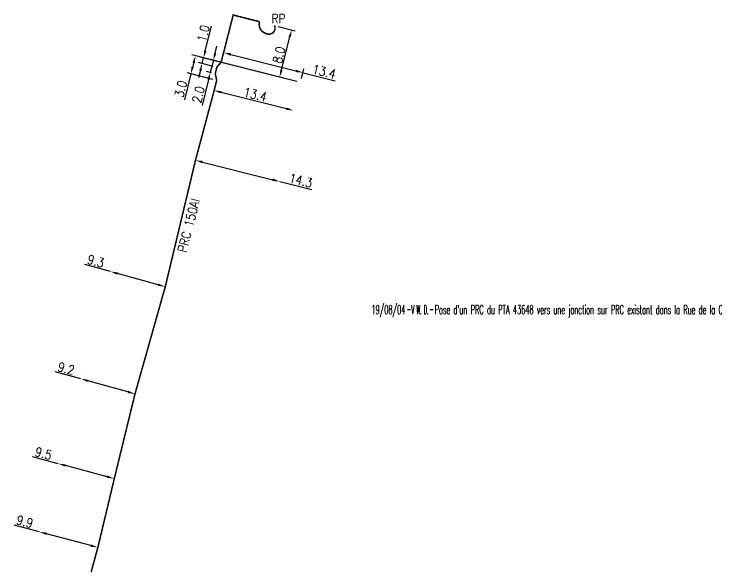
# Model space of a CAD drawing. Header units: millimetres. Extents: x 113190 to 114000, y 149000 to 149995.
# Drawn here: x 113190.4 to 113305.6, y 148999.9 to 149091.5 of the extents above; entities that cross this region are included whole.
import ezdxf
from ezdxf.enums import TextEntityAlignment as Align

# ---------------------------------------------------------------- set-up
doc = ezdxf.new("R2010")
doc.units = ezdxf.units.MM
doc.header["$PDMODE"] = 34
doc.layers.get('0').update_dxf_attribs({"linetype": 'CONTINUOUS'})
doc.layers.get('DEFPOINTS').update_dxf_attribs({"linetype": 'CONTINUOUS'})
doc.layers.add('M_130', color=3, linetype='M_ST_15')
doc.styles.get("Standard").update_dxf_attribs({"font": 'romans.shx', "width": 0.85})
doc.linetypes.add('M_ST_15', pattern='A,5,-0.3,["XX",Standard,S=1,R=0,X=0,Y=-0.5],-2.5', length=7.8)
doc.dimstyles.get("Standard").update_dxf_attribs({"dimtxt": 1.5, "dimasz": 1.2, "dimexe": 0.625, "dimexo": 0.625, "dimgap": 0.25, "dimtad": 1, "dimdec": 1, "dimzin": 0, "dimdsep": 46, "dimtxsty": 'Standard', "dimcen": -0.5, "dimadec": 0, "dimazin": 0, "dimtfac": 1, "dimtdec": 1, "dimtmove": 0, "dimatfit": 3, "dimfxl": 0, "dimtolj": 1, "dimtzin": 0, "dimarcsym": 0})

# ---------------------------------------------------------------- blocks, each defined once
blk = doc.blocks.new('*D10')
at = {"layer": 'DEFPOINTS', "color": 0, "linetype": 'Continuous', "transparency": 16777216}
for p in [(113194.56, 149006.61), (113204.12, 149004.05), (113204.12, 149004.05)]:
    blk.add_point(p, dxfattribs=at)
at = {"layer": 'M_130', "color": 0, "linetype": 'Continuous', "lineweight": -2, "transparency": 16777216}
for p, q in [((113194.56, 149006.61), (113190.39, 149007.72)), ((113194.72, 149007.21), (113194.72, 149007.21)), ((113202.96, 149004.36), (113195.72, 149006.3)), ((113204.28, 149004.66), (113204.28, 149004.66))]:
    blk.add_line(p, q, dxfattribs=at)
at = {"layer": 'M_130', "color": 0, "linetype": 'Continuous', "transparency": 16777216}
for points in [[(113195.77, 149006.49), (113195.67, 149006.1), (113194.56, 149006.61)], [(113203.02, 149004.56), (113202.91, 149004.17), (113204.12, 149004.05)]]:
    blk.add_solid(points, dxfattribs=at)
at = {"layer": 'M_130', "color": 0, "linetype": 'Continuous', "transparency": 16777216, "insert": (113192.15, 149008.28), "char_height": 1.5, "attachment_point": 5, "rotation": 345.0684}
blk.add_mtext('\\A1;9.9', dxfattribs=at)
blk = doc.blocks.new('*D11')
at = {"layer": 'DEFPOINTS', "color": 0, "linetype": 'Continuous', "transparency": 16777216}
for p in [(113197.64, 149017.79), (113206.82, 149015.34), (113206.82, 149015.34)]:
    blk.add_point(p, dxfattribs=at)
at = {"layer": 'M_130', "color": 0, "linetype": 'Continuous', "lineweight": -2, "transparency": 16777216}
for p, q in [((113197.64, 149017.79), (113193.42, 149018.92)), ((113197.48, 149017.19), (113197.48, 149017.19)), ((113205.66, 149015.65), (113198.8, 149017.48)), ((113206.66, 149014.74), (113206.66, 149014.74))]:
    blk.add_line(p, q, dxfattribs=at)
at = {"layer": 'M_130', "color": 0, "linetype": 'Continuous', "transparency": 16777216}
for points in [[(113198.85, 149017.67), (113198.75, 149017.29), (113197.64, 149017.79)], [(113205.71, 149015.84), (113205.61, 149015.46), (113206.82, 149015.34)]]:
    blk.add_solid(points, dxfattribs=at)
at = {"layer": 'M_130', "color": 0, "linetype": 'Continuous', "transparency": 16777216, "insert": (113195.21, 149019.47), "char_height": 1.5, "attachment_point": 5, "rotation": 345.0684}
blk.add_mtext('\\A1;9.5', dxfattribs=at)
blk = doc.blocks.new('*D12')
at = {"layer": 'DEFPOINTS', "color": 0, "linetype": 'Continuous', "transparency": 16777216}
for p in [(113201.35, 149031.69), (113210.21, 149029.23), (113210.21, 149029.23)]:
    blk.add_point(p, dxfattribs=at)
at = {"layer": 'M_130', "color": 0, "linetype": 'Continuous', "lineweight": -2, "transparency": 16777216}
for p, q in [((113201.35, 149031.69), (113197.13, 149032.85)), ((113201.51, 149032.29), (113201.51, 149032.29)), ((113209.06, 149029.55), (113202.5, 149031.37)), ((113210.38, 149029.84), (113210.38, 149029.84))]:
    blk.add_line(p, q, dxfattribs=at)
at = {"layer": 'M_130', "color": 0, "linetype": 'Continuous', "transparency": 16777216}
for points in [[(113202.56, 149031.56), (113202.45, 149031.17), (113201.35, 149031.69)], [(113209.11, 149029.75), (113209, 149029.36), (113210.21, 149029.23)]]:
    blk.add_solid(points, dxfattribs=at)
at = {"layer": 'M_130', "color": 0, "linetype": 'Continuous', "transparency": 16777216, "insert": (113198.93, 149033.39), "char_height": 1.5, "attachment_point": 5, "rotation": 344.5392}
blk.add_mtext('\\A1;9.2', dxfattribs=at)
blk = doc.blocks.new('*D13')
at = {"layer": 'DEFPOINTS', "color": 0, "linetype": 'Continuous', "transparency": 16777216}
for p in [(113206.21, 149049.28), (113215.17, 149046.8), (113215.17, 149046.8)]:
    blk.add_point(p, dxfattribs=at)
at = {"layer": 'M_130', "color": 0, "linetype": 'Continuous', "lineweight": -2, "transparency": 16777216}
for p, q in [((113206.21, 149049.28), (113202, 149050.45)), ((113214.02, 149047.12), (113207.37, 149048.96))]:
    blk.add_line(p, q, dxfattribs=at)
at = {"layer": 'M_130', "color": 0, "linetype": 'Continuous', "transparency": 16777216}
for points in [[(113207.42, 149049.15), (113207.31, 149048.77), (113206.21, 149049.28)], [(113214.07, 149047.31), (113213.97, 149046.93), (113215.17, 149046.8)]]:
    blk.add_solid(points, dxfattribs=at)
at = {"layer": 'M_130', "color": 0, "linetype": 'Continuous', "transparency": 16777216, "insert": (113203.79, 149050.99), "char_height": 1.5, "attachment_point": 5, "rotation": 344.5392}
blk.add_mtext('\\A1;9.3', dxfattribs=at)
blk = doc.blocks.new('*D14')
at = {"layer": 'DEFPOINTS', "color": 0, "linetype": 'Continuous', "transparency": 16777216}
for p in [(113220.12, 149067.52), (113233.93, 149064.04), (113233.93, 149064.04)]:
    blk.add_point(p, dxfattribs=at)
at = {"layer": 'M_130', "color": 0, "linetype": 'Continuous', "lineweight": -2, "transparency": 16777216}
for p, q in [((113221.28, 149067.23), (113232.77, 149064.34)), ((113233.93, 149064.04), (113239.17, 149062.72))]:
    blk.add_line(p, q, dxfattribs=at)
at = {"layer": 'M_130', "color": 0, "linetype": 'Continuous', "transparency": 16777216}
for points in [[(113221.33, 149067.43), (113221.23, 149067.04), (113220.12, 149067.52)], [(113232.82, 149064.53), (113232.72, 149064.14), (113233.93, 149064.04)]]:
    blk.add_solid(points, dxfattribs=at)
at = {"layer": 'M_130', "color": 0, "linetype": 'Continuous', "transparency": 16777216, "insert": (113237.38, 149064.21), "char_height": 1.5, "attachment_point": 5, "rotation": 345.8552}
blk.add_mtext('\\A1;14.3', dxfattribs=at)
blk = doc.blocks.new('*D15')
at = {"layer": 'DEFPOINTS', "color": 0, "linetype": 'Continuous', "transparency": 16777216}
for p in [(113223.18, 149078.97), (113236.17, 149075.7), (113236.17, 149075.7)]:
    blk.add_point(p, dxfattribs=at)
at = {"layer": 'M_130', "color": 0, "linetype": 'Continuous', "lineweight": -2, "transparency": 16777216}
blk.add_line((113224.34, 149078.68), (113235.01, 149075.99), dxfattribs=at)
at = {"layer": 'M_130', "color": 0, "linetype": 'Continuous', "transparency": 16777216}
for points in [[(113224.39, 149078.87), (113224.29, 149078.48), (113223.18, 149078.97)], [(113235.06, 149076.18), (113234.96, 149075.79), (113236.17, 149075.7)]]:
    blk.add_solid(points, dxfattribs=at)
at = {"layer": 'M_130', "color": 0, "linetype": 'Continuous', "transparency": 16777216, "insert": (113229.92, 149078.3), "char_height": 1.5, "attachment_point": 5, "rotation": 345.8552}
blk.add_mtext('\\A1;13.4', dxfattribs=at)
blk = doc.blocks.new('*D16')
at = {"layer": 'DEFPOINTS', "color": 0, "linetype": 'Continuous', "transparency": 16777216}
for p in [(113224.34, 149083.58), (113237.74, 149081.89), (113237.34, 149080.31)]:
    blk.add_point(p, dxfattribs=at)
at = {"layer": 'M_130', "color": 0, "linetype": 'Continuous', "lineweight": -2, "transparency": 16777216}
for p, q in [((113224.49, 149084.19), (113224.89, 149085.77)), ((113225.91, 149084.87), (113236.57, 149082.19)), ((113237.49, 149080.91), (113237.89, 149082.5)), ((113237.74, 149081.89), (113243.03, 149080.56))]:
    blk.add_line(p, q, dxfattribs=at)
at = {"layer": 'M_130', "color": 0, "linetype": 'Continuous', "transparency": 16777216}
for points in [[(113225.95, 149085.07), (113225.86, 149084.68), (113224.74, 149085.17)], [(113236.62, 149082.38), (113236.52, 149081.99), (113237.74, 149081.89)]]:
    blk.add_solid(points, dxfattribs=at)
at = {"layer": 'M_130', "color": 0, "linetype": 'Continuous', "transparency": 16777216, "insert": (113241.21, 149082.05), "char_height": 1.5, "attachment_point": 5, "rotation": 345.8552}
blk.add_mtext('\\A1;13.4', dxfattribs=at)
blk = doc.blocks.new('*D17')
at = {"layer": 'DEFPOINTS', "color": 0, "linetype": 'Continuous', "transparency": 16777216}
for p in [(113220.11, 149084.65), (113223.6, 149080.63), (113237.34, 149080.31)]:
    blk.add_point(p, dxfattribs=at)
at = {"layer": 'M_130', "color": 0, "linetype": 'Continuous', "lineweight": -2, "transparency": 16777216}
for p, q in [((113236.73, 149080.46), (113219.5, 149084.8)), ((113219.82, 149083.48), (113219.66, 149082.86)), ((113219.36, 149081.69), (113218.3, 149077.45)), ((113222.99, 149080.78), (113218.76, 149081.84))]:
    blk.add_line(p, q, dxfattribs=at)
at = {"layer": 'M_130', "color": 0, "linetype": 'Continuous', "transparency": 16777216}
for points in [[(113219.62, 149083.53), (113220.01, 149083.43), (113220.11, 149084.65)], [(113219.46, 149082.9), (113219.85, 149082.81), (113219.36, 149081.69)]]:
    blk.add_solid(points, dxfattribs=at)
at = {"layer": 'M_130', "color": 0, "linetype": 'Continuous', "transparency": 16777216, "insert": (113217.71, 149079.23), "char_height": 1.5, "attachment_point": 5, "rotation": 75.8552}
blk.add_mtext('\\A1;3.0', dxfattribs=at)
blk = doc.blocks.new('*D18')
at = {"layer": 'DEFPOINTS', "color": 0, "linetype": 'Continuous', "transparency": 16777216}
for p in [(113223.05, 149083.91), (113223.36, 149081.72), (113237.34, 149080.31)]:
    blk.add_point(p, dxfattribs=at)
at = {"layer": 'M_130', "color": 0, "linetype": 'Continuous', "lineweight": -2, "transparency": 16777216}
for p, q in [((113223.34, 149085.07), (113223.63, 149086.23)), ((113236.73, 149080.46), (113222.44, 149084.06)), ((113223.05, 149083.91), (113222.55, 149081.92)), ((113222.75, 149081.87), (113221.94, 149082.07)), ((113222.25, 149080.76), (113221.19, 149076.52))]:
    blk.add_line(p, q, dxfattribs=at)
at = {"layer": 'M_130', "color": 0, "linetype": 'Continuous', "transparency": 16777216}
for points in [[(113223.15, 149085.12), (113223.54, 149085.02), (113223.05, 149083.91)], [(113222.06, 149080.81), (113222.45, 149080.71), (113222.55, 149081.92)]]:
    blk.add_solid(points, dxfattribs=at)
at = {"layer": 'M_130', "color": 0, "linetype": 'Continuous', "transparency": 16777216, "insert": (113220.6, 149078.3), "char_height": 1.5, "attachment_point": 5, "rotation": 75.8552}
blk.add_mtext('\\A1;2.0', dxfattribs=at)
blk = doc.blocks.new('*D19')
at = {"layer": 'DEFPOINTS', "color": 0, "linetype": 'Continuous', "transparency": 16777216}
for p in [(113221.21, 149083.39), (113223.62, 149082.78), (113237.34, 149080.31)]:
    blk.add_point(p, dxfattribs=at)
at = {"layer": 'M_130', "color": 0, "linetype": 'Continuous', "lineweight": -2, "transparency": 16777216}
for p, q in [((113221.73, 149085.47), (113222.76, 149089.54)), ((113236.73, 149080.46), (113220.84, 149084.46)), ((113223.02, 149082.93), (113220.6, 149083.54)), ((113221.21, 149083.39), (113221.44, 149084.31)), ((113220.92, 149082.22), (113220.62, 149081.06))]:
    blk.add_line(p, q, dxfattribs=at)
at = {"layer": 'M_130', "color": 0, "linetype": 'Continuous', "transparency": 16777216}
for points in [[(113221.54, 149085.52), (113221.93, 149085.43), (113221.44, 149084.31)], [(113220.72, 149082.27), (113221.11, 149082.17), (113221.21, 149083.39)]]:
    blk.add_solid(points, dxfattribs=at)
at = {"layer": 'M_130', "color": 0, "linetype": 'Continuous', "transparency": 16777216, "insert": (113221.42, 149088.33), "char_height": 1.5, "attachment_point": 5, "rotation": 75.8552}
blk.add_mtext('\\A1;1.0', dxfattribs=at)
blk = doc.blocks.new('*D20')
at = {"layer": 'DEFPOINTS', "color": 0, "linetype": 'Continuous', "transparency": 16777216}
for p in [(113233.05, 149089.64), (113235.87, 149088.93), (113237.34, 149080.31)]:
    blk.add_point(p, dxfattribs=at)
at = {"layer": 'M_130', "color": 0, "linetype": 'Continuous', "lineweight": -2, "transparency": 16777216}
for p, q in [((113233.65, 149089.48), (113236.47, 149088.77)), ((113234.21, 149082.33), (113235.58, 149087.76)), ((113236.73, 149080.46), (113233.31, 149081.32))]:
    blk.add_line(p, q, dxfattribs=at)
at = {"layer": 'M_130', "color": 0, "linetype": 'Continuous', "transparency": 16777216}
for points in [[(113235.38, 149087.81), (113235.77, 149087.71), (113235.87, 149088.93)], [(113234.01, 149082.38), (113234.4, 149082.28), (113233.91, 149081.17)]]:
    blk.add_solid(points, dxfattribs=at)
at = {"layer": 'M_130', "color": 0, "linetype": 'Continuous', "transparency": 16777216, "insert": (113233.8, 149084.8), "char_height": 1.5, "attachment_point": 5, "rotation": 75.8552}
blk.add_mtext('\\A1;8.0', dxfattribs=at)
blk = doc.blocks.new('GIS_MODF')
at = {"color": 0, "linetype": 'Continuous', "flags": 128}
for points in [[(-2.18, -0.01), (-1.68, -0.01)], [(1.52, -0.01), (2.02, -0.01)]]:
    blk.add_lwpolyline(points, dxfattribs=at)
at = {"color": 0, "linetype": 'Continuous', "width": 0.5}
blk.add_attdef('DATE', text='', height=1.5, dxfattribs=at).set_placement((-2.5, -0.8), align=Align.RIGHT)
at = {"color": 0, "linetype": 'Continuous', "width": 1.771291}
blk.add_attdef('USER', text='', height=1.5, dxfattribs=at).set_placement((-1.51, -0.8), (1.28, -0.8), align=Align.FIT)
at = {"color": 0, "linetype": 'Continuous', "width": 0.5}
blk.add_attdef('DESC', (2.29, -0.8), '', height=1.5, dxfattribs=at)

msp = doc.modelspace()

# ---------------------------------------------------------------- linework, layer by layer
at = {"layer": 'M_130', "flags": 128}
msp.add_lwpolyline([(113203.02, 149000, 0.25, 0.25, 0), (113204.12, 149004.05, 0.25, 0.25, 0), (113206.82, 149015.34, 0.25, 0.25, 0), (113210.21, 149029.23, 0.25, 0.25, 0), (113215.17, 149046.8, 0.25, 0.25, 0), (113220.12, 149067.52, 0.25, 0.25, 0), (113223.18, 149078.97, 0.25, 0.25, 0), (113223.6, 149080.63, 0.25, 0.25, 0), (113223.36, 149081.72, 0.25, 0.25, 0), (113223.62, 149082.78, 0.25, 0.25, 0), (113224.32, 149083.59, 0.25, 0.25, 0), (113226.3, 149091.34, 0.25, 0.25, 0), (113230.63, 149090.25, 0.25, 0.25, 0.41849), (113231.66, 149088.33, 0.25, 0.25, 0.747839), (113233.05, 149089.64, 0, 0, 0)], format="xyseb", dxfattribs=at)

# ---------------------------------------------------------------- block references
at = {"layer": 'M_130', "linetype": 'Continuous'}
ref = msp.add_blockref('GIS_MODF', (113257.03, 149043.1), dxfattribs=at)
ref.add_attrib('DATE', '19/08/04', dxfattribs={"layer": '0', "color": 0, "linetype": 'Continuous', "height": 1.5, "width": 0.5}).set_placement((113254.52, 149042.3), align=Align.RIGHT)
ref.add_attrib('USER', 'V W. D.', dxfattribs={"layer": '0', "color": 0, "linetype": 'Continuous', "height": 1.5, "width": 0.322053}).set_placement((113255.52, 149042.3), (113258.3, 149042.3), align=Align.FIT)
ref.add_attrib('DESC', "Pose d'un PRC du PTA 43648 vers une jonction sur PRC existant dans la Rue de la Cure", (113259.31, 149042.3), dxfattribs={"layer": '0', "color": 0, "linetype": 'Continuous', "height": 1.5, "width": 0.5})

# ---------------------------------------------------------------- texts
at = {"layer": 'M_130', "linetype": 'Continuous', "width": 0.85}
msp.add_text('RP', height=1.5, dxfattribs=at).set_placement((113232.59, 149090))
msp.add_text('PRC 150Al', height=1.5, rotation=75.8235, dxfattribs=at).set_placement((113219.01, 149056.84), align=Align.MIDDLE)

# ---------------------------------------------------------------- dimensions: what is measured, and where the dimension line sits
at = {"layer": 'M_130', "linetype": 'Continuous'}
for base, p1, p2, angle, picture, middle, dimtype in [((113221.21, 149083.39), (113237.34, 149080.31), (113223.62, 149082.78), 75.8552, '*D19', (113222.39, 149088.09), 160), ((113235.87, 149088.93), (113237.34, 149080.31), (113233.05, 149089.64), 75.8552, '*D20', (113234.77, 149084.56), 160), ((113223.05, 149083.91), (113223.36, 149081.72), (113237.34, 149080.31), 75.8552, '*D18', (113221.57, 149078.06), 160), ((113237.74, 149081.89), (113224.34, 149083.58), (113237.34, 149080.31), 345.8552, '*D16', (113240.97, 149081.08), 161), ((113220.11, 149084.65), (113223.6, 149080.63), (113237.34, 149080.31), 75.8552, '*D17', (113218.68, 149078.99), 160), ((113236.17, 149075.7), (113223.18, 149078.97), (113236.17, 149075.7), 345.8552, '*D15', (113229.68, 149077.33), 161), ((113233.9335, 149064.0424), (113220.1155, 149067.5247), (113233.9335, 149064.0424), 345.8552, '*D14', (113237.1352, 149063.2355), 161), ((113215.17, 149046.8), (113206.21, 149049.28), (113215.17, 149046.8), 344.5392, '*D13', (113203.53, 149050.02), 161), ((113210.21, 149029.23), (113201.35, 149031.69), (113210.21, 149029.23), 344.5392, '*D12', (113198.66, 149032.43), 161), ((113206.82, 149015.34), (113197.64, 149017.79), (113206.82, 149015.34), 345.0684, '*D11', (113194.95, 149018.51), 161), ((113204.12, 149004.05), (113194.56, 149006.61), (113204.12, 149004.05), 345.0684, '*D10', (113191.9, 149007.32), 161)]:
    dim = msp.add_linear_dim(base=base, p1=p1, p2=p2, angle=angle, dimstyle='Standard', dxfattribs=at)
    dim.commit()
    dim.dimension.update_dxf_attribs({"geometry": picture, "text_midpoint": middle, "dimtype": dimtype})

doc.saveas('drawing.dxf')
